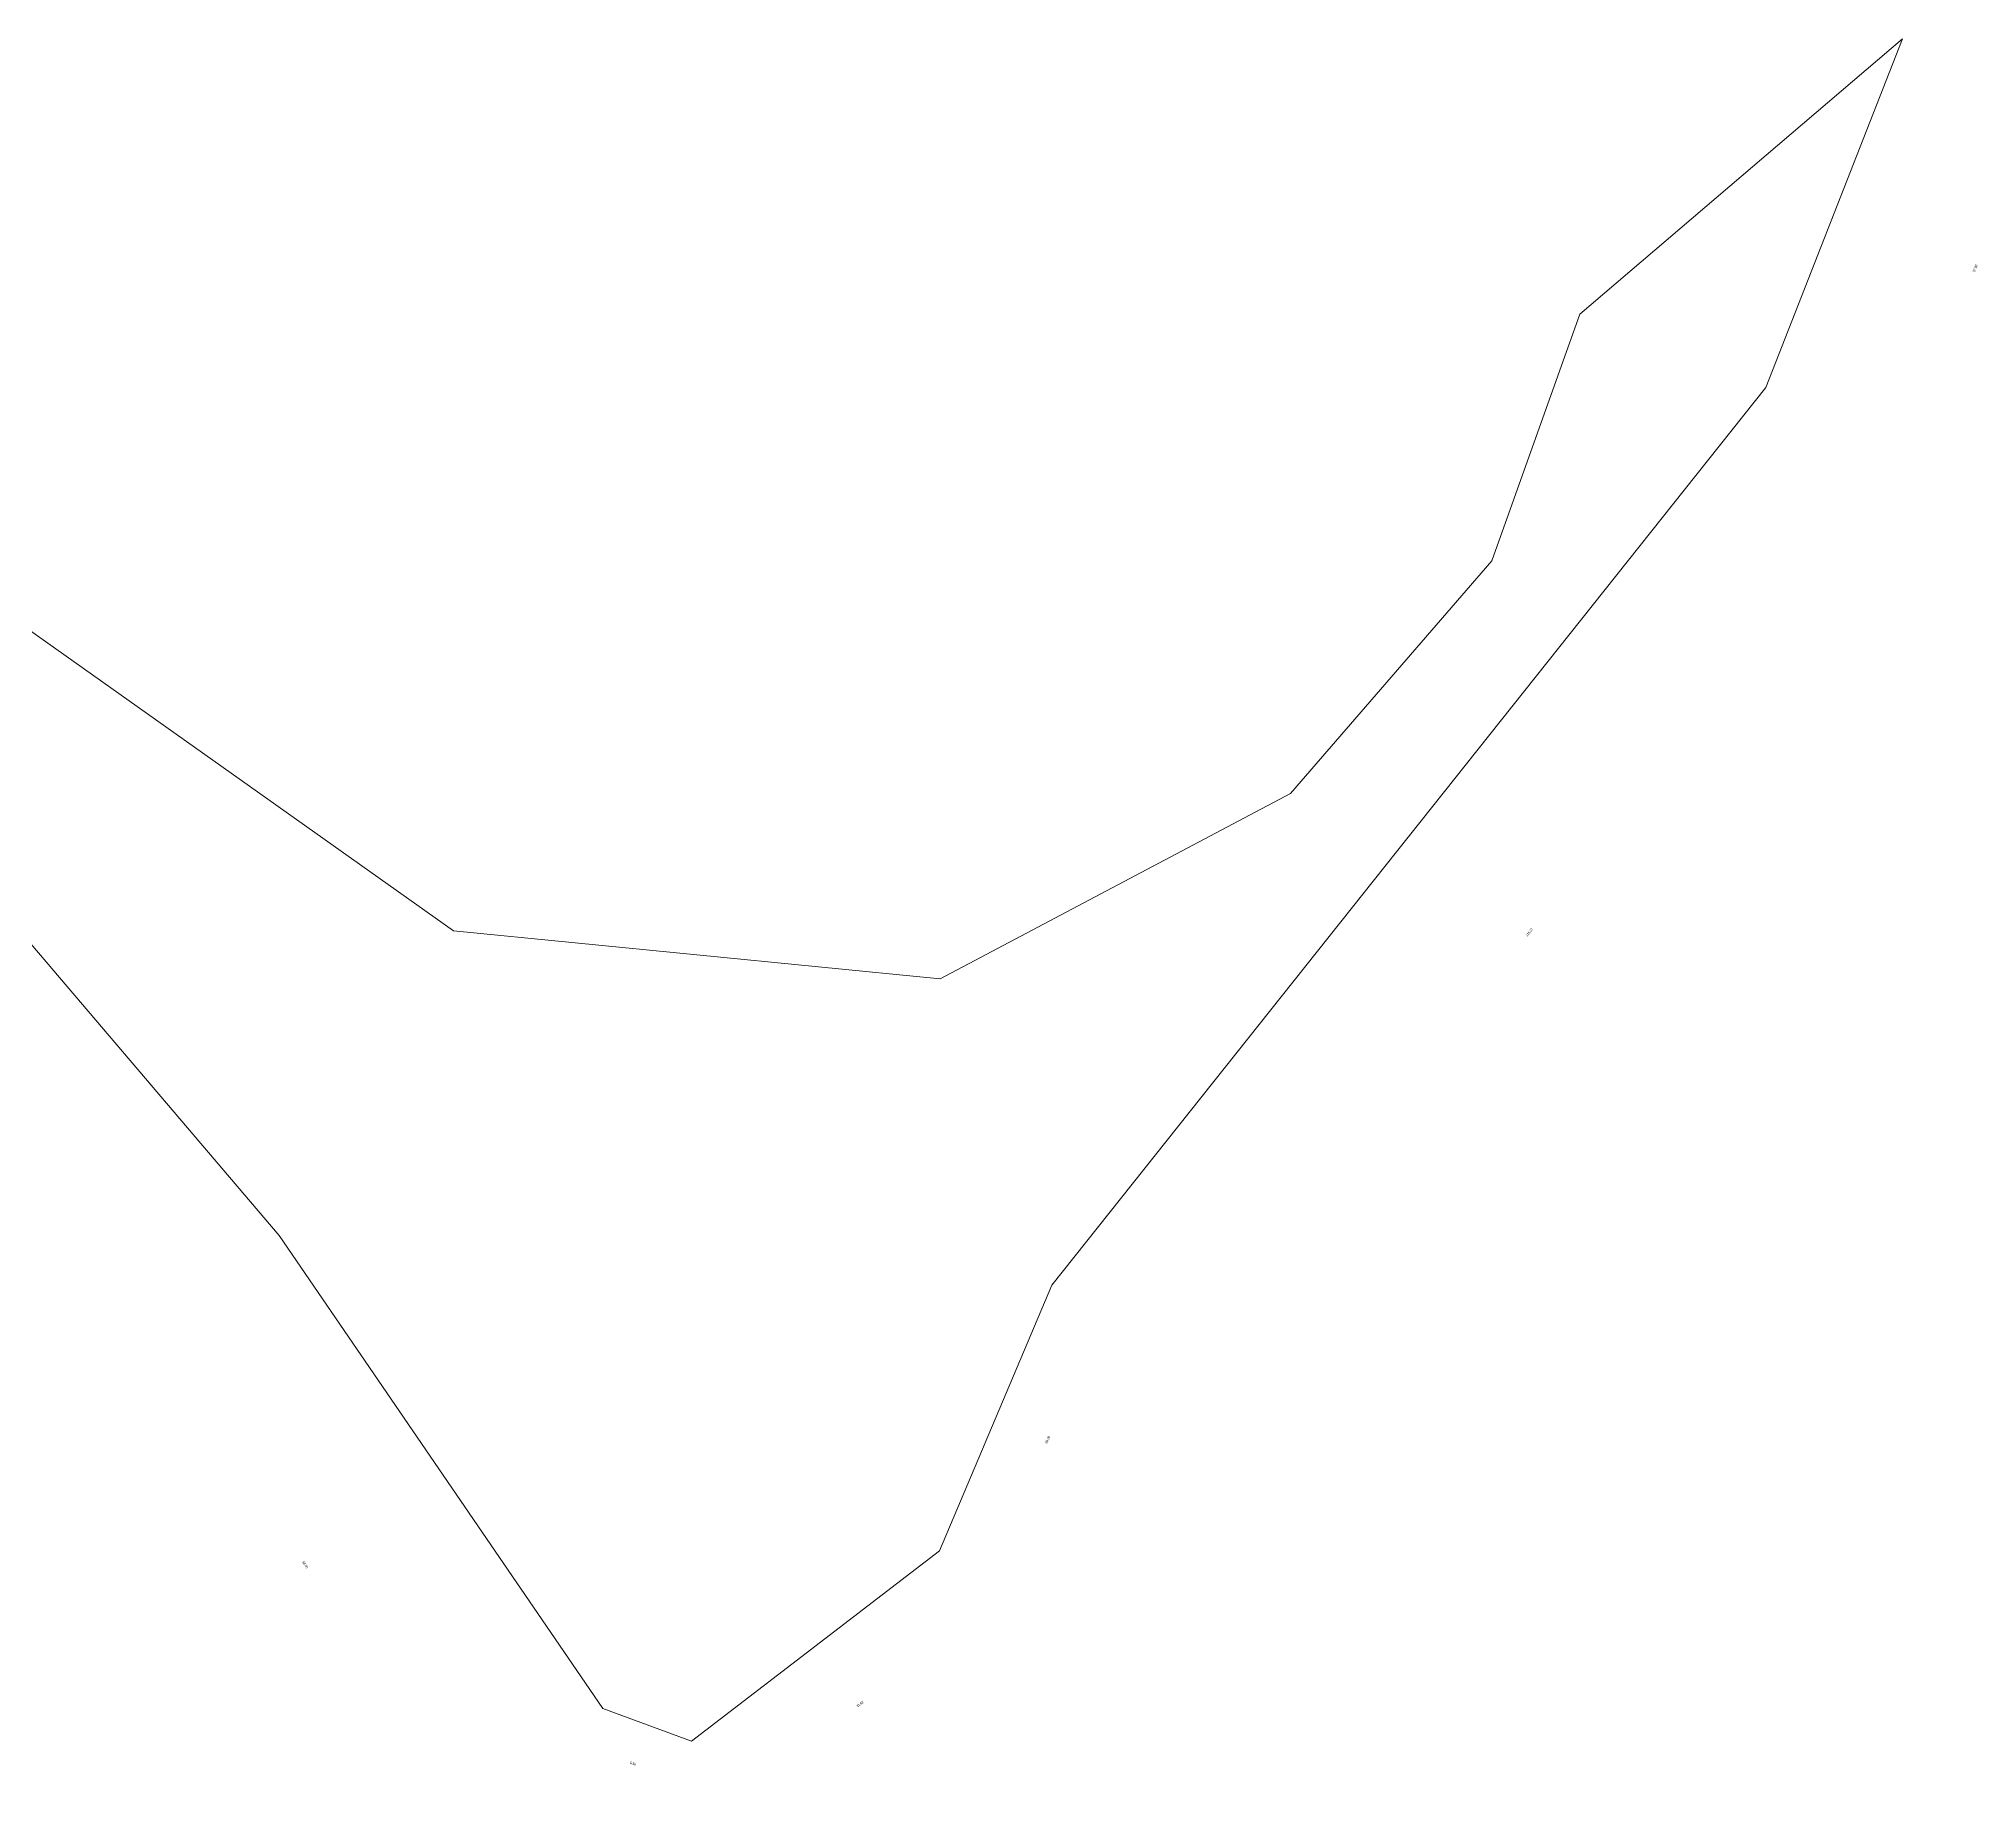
# Model space of a CAD drawing. Extents: x 578787 to 581140, y 9719065 to 9720647.
# Drawn here: x 578982.8 to 579178.9, y 9719065.1 to 9719243.7 of the extents above; entities that cross this region are included whole.
import ezdxf

# ---------------------------------------------------------------- set-up
doc = ezdxf.new("R2010")
doc.units = 0
doc.layers.get('0').update_dxf_attribs({"lineweight": 0})
doc.layers.add('ARQ_COTAS', color=1, linetype='Continuous', lineweight=0)
doc.styles.add('TXT_PROJETO', font='Swis721 LtCn BT')
doc.dimstyles.new('CT_POLIGONAL', dxfattribs={"dimtxt": 0.25, "dimasz": 1, "dimexe": 0.065, "dimexo": 0.05, "dimgap": 0.2, "dimtad": 1, "dimtoh": 1, "dimzin": 4, "dimdsep": 46, "dimtxsty": 'TXT_PROJETO', "dimblk1": 'BL100', "dimblk2": 'BL100', "dimsah": 1, "dimcen": 0.09, "dimse1": 1, "dimse2": 1, "dimsd1": 1, "dimsd2": 1, "dimclrd": 1, "dimclrt": 2, "dimadec": 0, "dimazin": 0, "dimtfac": 1, "dimtdec": 4, "dimtmove": 0, "dimatfit": 3, "dimfxl": 0.1, "dimtolj": 1, "dimtzin": 0, "dimarcsym": 0})

# ---------------------------------------------------------------- blocks, each defined once
blk = doc.blocks.new('*DA578')
at = {"color": 2, "insert": (579178.69, 9719220.43), "char_height": 0.25, "attachment_point": 5, "rotation": 68.6026, "style": 'TXT_PROJETO'}
blk.add_mtext('\\A1;37.90', dxfattribs=at)
blk = doc.blocks.new('BL100')
at = {"layer": 'ARQ_COTAS'}
for p, q in [((-1.04, 0), (1.04, 0)), ((0, -1.04), (0, 1.04))]:
    blk.add_line(p, q, dxfattribs=at)
blk.add_circle((0, 0), 0.5, dxfattribs=at)
blk = doc.blocks.new('*DA586')
at = {"color": 2, "insert": (579133.59, 9719153.25), "char_height": 0.25, "attachment_point": 5, "rotation": 51.5016, "style": 'TXT_PROJETO'}
blk.add_mtext('\\A1;116.07', dxfattribs=at)
blk = doc.blocks.new('*DA594')
at = {"color": 2, "insert": (579084.84, 9719101.88), "char_height": 0.25, "attachment_point": 5, "rotation": 67.1198, "style": 'TXT_PROJETO'}
blk.add_mtext('\\A1;29.19', dxfattribs=at)
blk = doc.blocks.new('*DA5A2')
at = {"color": 2, "insert": (579065.87, 9719075.15), "char_height": 0.25, "attachment_point": 5, "rotation": 37.4581, "style": 'TXT_PROJETO'}
blk.add_mtext('\\A1;31.62', dxfattribs=at)
blk = doc.blocks.new('*DA5B0')
at = {"color": 2, "insert": (579042.9, 9719069.13), "char_height": 0.25, "attachment_point": 5, "rotation": 339.9186, "style": 'TXT_PROJETO'}
blk.add_mtext('\\A1;9.55', dxfattribs=at)
blk = doc.blocks.new('*DA5BE')
at = {"color": 2, "insert": (579009.74, 9719089.25), "char_height": 0.25, "attachment_point": 5, "rotation": 304.3524, "style": 'TXT_PROJETO'}
blk.add_mtext('\\A1;58.00', dxfattribs=at)
blk = doc.blocks.new('*DA5CC')
at = {"color": 2, "insert": (578976.24, 9719132.5), "char_height": 0.25, "attachment_point": 5, "rotation": 310.4547, "style": 'TXT_PROJETO'}
blk.add_mtext('\\A1;55.16', dxfattribs=at)

msp = doc.modelspace()

# ---------------------------------------------------------------- linework, layer by layer
msp.add_lwpolyline([(578977.864, 9719186.619), (579024.727, 9719153.388), (579073.968, 9719148.523), (579109.415, 9719167.278), (579129.807, 9719190.842), (579138.711, 9719215.811), (579171.344, 9719243.661), (579157.517, 9719208.374), (579085.267, 9719117.538), (579073.919, 9719090.647), (579048.816, 9719071.415), (579039.844, 9719074.695), (579007.114, 9719122.581), (578971.323, 9719164.555)])

# ---------------------------------------------------------------- dimensions: what is measured, and where the dimension line sits
for p1, p2, distance, picture, middle in [((579171.344, 9719243.661), (579157.517, 9719208.374), 15.645, '*DA578', (579178.692, 9719220.43)), ((579157.517, 9719208.374), (579085.267, 9719117.538), 15.919, '*DA586', (579133.594, 9719153.251)), ((578971.323, 9719164.555), (579007.114, 9719122.581), -17.389, '*DA5CC', (578976.236, 9719132.498)), ((579007.114, 9719122.581), (579039.844, 9719074.695), -16.968, '*DA5BE', (579009.742, 9719089.248)), ((579073.919, 9719090.647), (579085.267, 9719117.538), -6.023, '*DA594', (579084.84, 9719101.879)), ((579048.816, 9719071.415), (579073.919, 9719090.647), -7.736, '*DA5A2', (579065.873, 9719075.151)), ((579048.816, 9719071.415), (579039.844, 9719074.695), 4.505, '*DA5B0', (579042.896, 9719069.132))]:
    dim = msp.add_aligned_dim(p1=p1, p2=p2, distance=distance, dimstyle='CT_POLIGONAL')
    dim.commit()
    dim.dimension.update_dxf_attribs({"geometry": picture, "text_midpoint": middle})

doc.saveas('drawing.dxf')
